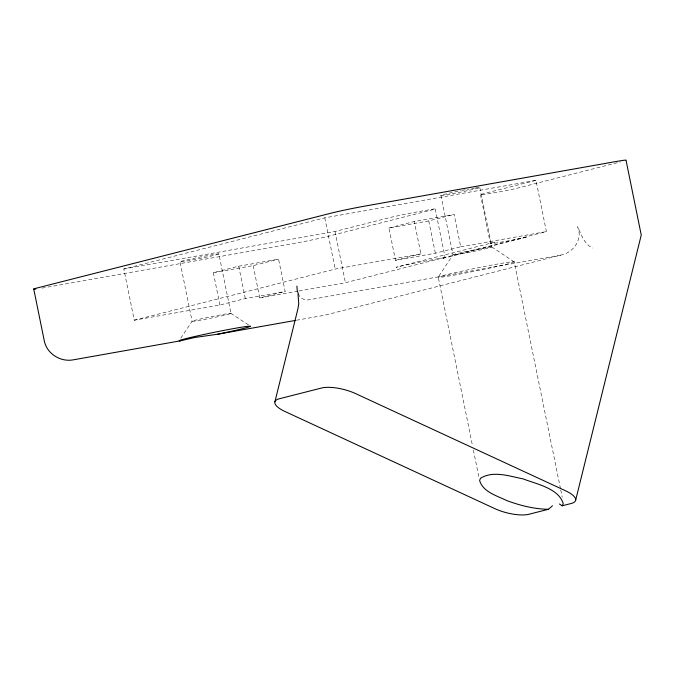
<?xml version="1.0" encoding="UTF-8"?>
<svg xmlns="http://www.w3.org/2000/svg" width="675" height="675" viewBox="0 0 675 675"><rect width="100%" height="100%" fill="white"/><g stroke="black" fill="none" stroke-linecap="round" stroke-linejoin="round"><path stroke-width="0.51" stroke-dasharray="3.38 2.53" d="M180.816 338.209L192.097 321.224L179.997 261.757M296.46 320.237L324.481 315.259L560.841 255.099C573.328 252.88 583.208 239.001 577.555 226.724C581.394 234.242 584.153 244.704 592.81 248.054M219.907 305.007L213.334 272.692L238.722 266.228L278.564 259.158L285.145 291.482L245.295 298.552L219.907 305.007L134.241 320.212L123.812 268.988L324.785 217.831L535.975 180.352L546.396 231.584L345.431 282.732L298.983 290.976M123.812 268.988L335.002 231.508L386.134 218.497A24.907 0.869 -11.5 0 1 420.154 211.368L430.118 209.604A12.454 0.439 -11.5 0 1 433.029 209.63L329.02 236.098A24.907 0.869 -11.5 0 1 294.992 243.228L43.951 287.778A24.907 0.869 -11.5 0 1 41.951 288.132M535.975 180.352L484.852 193.362A24.907 0.869 -11.5 0 0 490.674 193.421L500.639 191.649A12.454 0.439 -11.5 0 0 517.649 188.089L620.637 161.873M388.918 227.998L414.307 221.535L454.148 214.464L460.73 246.788L435.341 253.243L395.491 260.322L388.918 227.998L428.768 220.927L454.148 214.464M213.334 272.692L253.184 265.621L278.564 259.158M134.241 320.212L335.205 269.063L420.879 253.859L414.307 221.535M395.491 260.322L420.879 253.859M253.184 265.621L259.757 297.937L285.145 291.482M560.841 255.099L309.673 299.683C305.294 300.662 300.518 298.78 298.544 294.595M460.73 246.788L546.396 231.584M259.757 297.937L297.945 291.161M230.791 313.31L250.476 326.185M491.695 246.898L513.827 261.655M514.215 261.942A38.922 1.358 -11.5 0 1 454.199 275.138A38.922 1.358 -11.5 0 1 460.291 271.51A38.922 1.358 -11.5 0 1 514.215 261.942L560.537 488.936M560.748 489.966L562.224 497.188M479.798 187.582L491.889 247.042A19.929 0.692 -11.5 0 1 461.168 253.8A19.929 0.692 -11.5 0 1 464.29 251.944A19.929 0.692 -11.5 0 1 491.889 247.042M480.473 194.687L490.396 243.472M440.91 195.353L453.001 254.812L438.252 277.113L472.551 445.922M435.223 208.963L445.146 257.757M428.768 220.927L435.341 253.243M473.386 450.039L479.242 478.862M335.002 231.508L345.431 282.732M324.785 217.831L335.205 269.063M238.722 266.228L245.295 298.552M218.886 253.986A19.929 0.692 -11.5 0 1 188.156 260.744A19.929 0.692 -11.5 0 1 191.278 258.888A19.929 0.692 -11.5 0 1 218.886 253.986L230.985 313.453A19.929 0.692 -11.5 0 1 200.256 320.212A19.929 0.692 -11.5 0 1 203.377 318.347A19.929 0.692 -11.5 0 1 230.985 313.453M475.377 187.962A19.929 0.692 -11.5 0 1 468.821 190.384A19.929 0.692 -11.5 0 1 441.231 195.497A19.929 0.692 -11.5 0 1 461.135 190.595M462.156 190.392A19.929 0.692 -11.5 0 1 465.176 189.793M467.125 189.422A19.929 0.692 -11.5 0 1 468.998 189.068M471.631 188.595A19.929 0.692 -11.5 0 1 474.533 188.097M494.783 242.156L396.056 267.283A24.907 0.869 -11.5 0 1 430.085 260.153L440.049 258.39A12.454 0.439 -11.5 0 1 442.952 258.415L527.572 236.874A12.454 0.439 -11.5 0 1 510.562 240.443L500.597 242.207A24.907 0.869 -11.5 0 1 494.783 242.156"/><path stroke-width="1.01" d="M274.919 401.785L297.928 308.787L298.747 303.564L298.038 294.519M575.581 500.479L641.25 235.043L626.046 160.296A24.907 0.869 -11.5 0 0 615.836 161.561L364.804 206.111A24.907 0.869 -11.5 0 0 330.775 213.241L38.129 287.727A24.907 0.869 -11.5 0 0 35.876 289.069M559.44 503.997L562.165 505.794L563.271 503.744C558.782 488.278 536.482 484.127 523.26 478.921C509.693 476.305 493.071 470.264 480.44 478.347L479.604 480.49C482.92 492.033 497.062 495.796 506.748 500.572C520.096 505.516 534.153 509.077 548.454 509.288L552.496 505.769M548.454 509.288L528.871 514.274A24.907 8.016 13.9 0 1 495.028 508.722L284.96 411.488A24.907 8.016 13.9 0 1 279.323 398.765L321.637 387.998A24.907 8.016 13.9 0 1 355.472 393.542L565.54 490.776A24.907 8.016 13.9 0 1 571.177 503.499L562.165 505.794M33.75 289.043L44.17 340.276C46.44 353.54 60.455 362.374 73.44 359.809L180.343 340.841L194.602 337.517L217.578 334.235L295.422 320.423M298.544 294.595L297.27 290.756L296.899 286.116M180.343 340.841A36.433 1.274 -11.5 0 1 207.731 333.669A36.433 1.274 -11.5 0 1 250.18 326.135A36.433 1.274 -11.5 0 1 217.578 334.235"/></g></svg>
